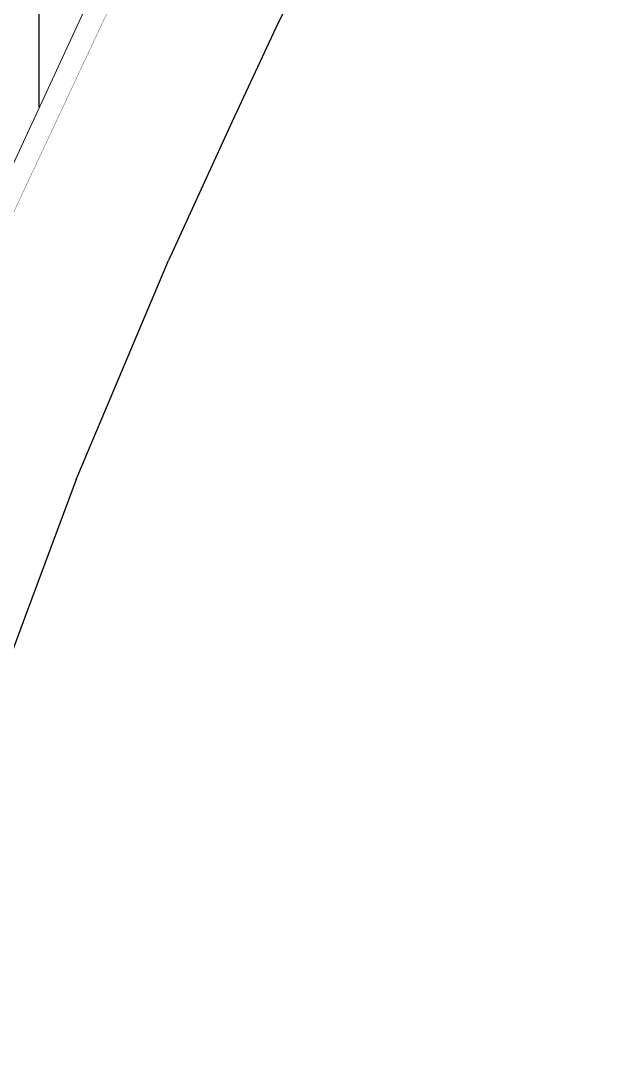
# Model space of a CAD drawing. Header units: metres. Extents: x -331 to 2982, y 362 to 2539.
# Drawn here: x 2922.9 to 2976.9, y 1267.3 to 1364.8 of the extents above; entities that cross this region are included whole.
import ezdxf

# ---------------------------------------------------------------- set-up
doc = ezdxf.new("R2010")
doc.units = ezdxf.units.M
doc.layers.get('0').update_dxf_attribs({"color": 251})
doc.layers.add('Pis', color=251, linetype='Continuous')

msp = doc.modelspace()

# ---------------------------------------------------------------- linework, layer by layer
at = {"lineweight": 0}
msp.add_lwpolyline([(2692.518, 1267.281), (2886.962, 1268.097, 0.414222), (2891.963, 1273.083, 0.000679), (2891.975, 1306.701), (2900.167, 1306.701), (2900.767, 1306.701), (2900.767, 1305.727, 0.742789), (2904.471, 1304.872), (2905.781, 1308.262), (2912.682, 1330.97), (2930.662, 1369.788), (2936.383, 1381.538), (2959.535, 1425.137), (2972.498, 1447.641), (2973.386, 1449.183), (2974.618, 1451.303, 0.577621), (2973.155, 1453.859), (2919.448, 1453.786), (2871.128, 1453.815), (2844.526, 1453.596), (2835.976, 1453.544), (2739.49, 1452.841)], format="xyb", dxfattribs=at)
at = {"layer": 'Pis', "extrusion": (-3.3752e-07, 5.77924e-05, 1)}
for p, q in [((2951.111, 1373.037), (2946.787, 1364.172)), ((2946.787, 1364.172), (2942.672, 1355.411)), ((2942.672, 1355.411), (2936.732, 1342.395)), ((2928.071, 1321.89), (2923.337, 1309.168)), ((2923.337, 1309.168), (2920.58, 1301.742))]:
    msp.add_line(p, q, dxfattribs=at)
at = {"layer": 'Pis'}
for p, q in [((2924.618, 1356.74), (2924.618, 1369.837)), ((2928.071, 1321.89), (2936.732, 1342.395))]:
    msp.add_line(p, q, dxfattribs=at)
at = {"layer": 'Pis', "const_width": 0.03}
msp.add_lwpolyline([(2692.518, 1267.281), (2886.962, 1268.097, 0.414222), (2891.963, 1273.083, 0.000679), (2891.975, 1306.701), (2900.167, 1306.701), (2900.767, 1306.701), (2900.767, 1305.727, 0.742789), (2904.471, 1304.872), (2905.781, 1308.262), (2912.682, 1330.97), (2930.662, 1369.788), (2936.383, 1381.538), (2959.535, 1425.137), (2972.498, 1447.641), (2973.386, 1449.183), (2974.618, 1451.303, 0.577621), (2973.155, 1453.859), (2919.448, 1453.786), (2871.128, 1453.815), (2844.526, 1453.596), (2835.976, 1453.544), (2739.49, 1452.841)], format="xyb", dxfattribs=at)
msp.add_lwpolyline([(2916.033, 1333.711), (2939.82, 1384.431), (2945.797, 1396.13), (2976.861, 1449.182)], dxfattribs=at)

doc.saveas('drawing.dxf')
